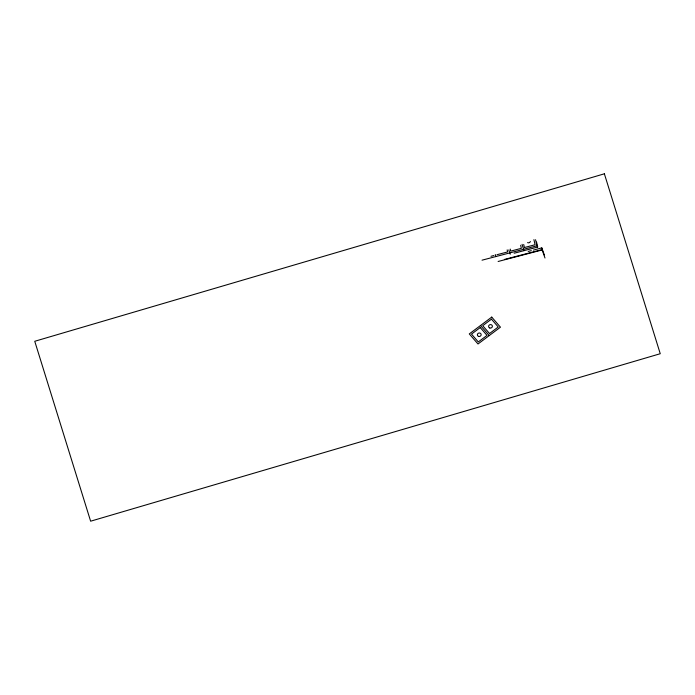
<?xml version="1.0" encoding="UTF-8"?>
<svg xmlns="http://www.w3.org/2000/svg" width="695" height="695" viewBox="0 0 695 695"><rect width="100%" height="100%" fill="white"/><g stroke="black" fill="none" stroke-linecap="round" stroke-linejoin="round"><path stroke-width="1.04" d="M490.991 256.29L493.902 255.525M496.951 254.726L507.628 251.929L507.168 249.887M482.035 260.182L536.922 245.813L537.687 247.064L514.17 253.223M528.191 251.451L531.327 250.634M533.421 250.087L541.805 247.889L544.333 254.926M504.396 259.461L542.039 249.609L544.993 258.01M498.115 261.485L542.091 249.974L541.805 247.889M480.514 325.503L489.237 335.581M523.969 250.66L522.058 244.336M510.243 254.248L508.801 249.957M536.549 241.999L537.687 247.064M535.558 239.732L536.922 245.813M533.916 239.627L535.063 244.744L524.395 247.542L523.709 244.466M520.659 245.266L521.346 248.341L510.677 251.138L510.217 249.088M495.3 254.561L495.761 256.594M530.363 241.486A1.903 1.79 -31.5 0 1 527.566 242.598M491.739 317.102L469.29 333.913L478.012 343.982L500.461 327.171L491.739 317.102M480.236 327.562L471.505 334.095L478.29 341.931L487.021 335.39L480.236 327.562M491.461 319.153L482.73 325.694L489.515 333.531L498.245 326.989L491.461 319.153M604.372 173.802L34.75 341.28L90.628 521.198L660.25 353.72L604.372 173.802M489.775 327.979A1.903 1.746 -11.8 0 0 492.364 326.042A1.903 1.746 -11.8 0 0 489.323 324.999A1.903 1.746 -11.8 0 0 489.775 327.979M478.551 336.389A1.903 1.746 -11.8 0 0 481.14 334.443A1.903 1.746 -11.8 0 0 478.099 333.4A1.903 1.746 -11.8 0 0 478.551 336.389"/></g></svg>
